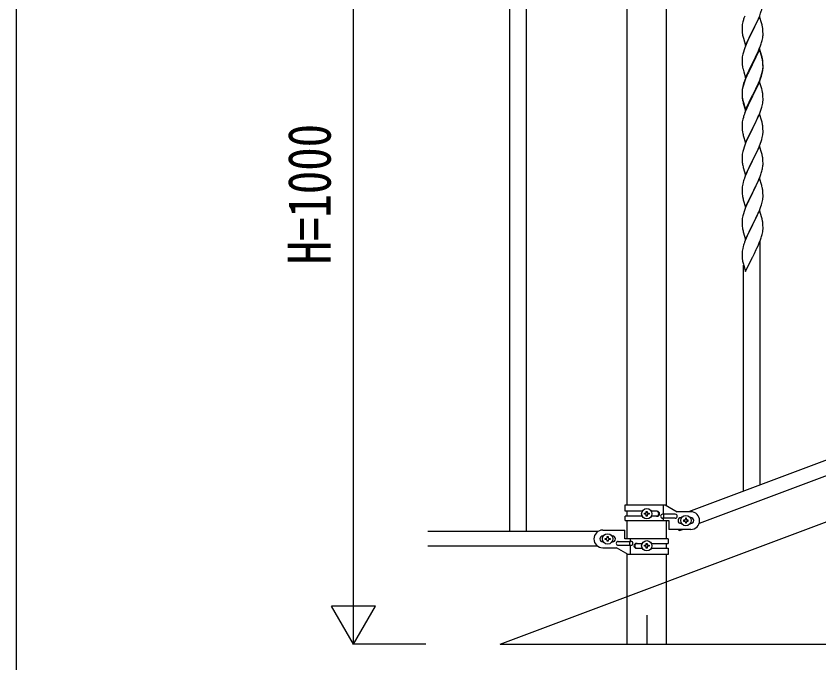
# Model space of a CAD drawing. Units: millimetres, scale not verified. Extents: x -4143 to 4140, y -2900 to 2898.
# Drawn here: x 60 to 881, y 678 to 1339 of the extents above; entities that cross this region are included whole.
import ezdxf
from ezdxf.enums import TextEntityAlignment as Align

# ---------------------------------------------------------------- set-up
doc = ezdxf.new("R2010")
doc.units = ezdxf.units.MM
doc.header["$LTSCALE"] = 10
for name, color, linetype in [('0-2_YKK_12', 2, 'Continuous'), ('0-3_YKK_A1', 4, 'Continuous'), ('0-4_YKK_D', 6, 'Continuous')]:
    doc.layers.add(name, color=color, linetype=linetype)
doc.styles.add('ＭＳ ゴシック', font='')
doc.styles.get('ＭＳ ゴシック').set_extended_font_data('MS Gothic')

msp = doc.modelspace()

# ---------------------------------------------------------------- linework, layer by layer
at = {"layer": '0-2_YKK_12'}
msp.add_line((704.89, 727.16), (704.89, 697.5), dxfattribs=at)
at = {"layer": '0-3_YKK_A1'}
for p, q in [((59.92, 2847.5), (59.92, -2452.5)), ((564.39, 1672.54), (564.39, 812.54)), ((581.39, 1672.54), (581.39, 812.54)), ((684.64, 1602.54), (684.64, 839.79)), ((725.14, 839), (725.14, 1602.54)), ((802.69, 1255.49), (802.83, 1254.5)), ((802.69, 1221.7), (802.83, 1220.71)), ((823.39, 1184.25), (823.6, 1185.58)), ((820.89, 860.01), (820.89, 1110.09)), ((1451.38, 1096.79), (747.53, 832.79)), ((1462.25, 1084.85), (758.39, 820.84)), ((803.89, 853.63), (803.89, 1084.79)), ((554.89, 697.5), (1354.89, 997.5)), ((682.89, 839.79), (723.76, 839.79)), ((682.89, 833.29), (682.89, 839.79)), ((721.86, 830.29), (721.86, 839.79)), ((723.76, 839.79), (735.89, 832.79)), ((700.22, 833.29), (682.89, 833.29)), ((684.64, 833.29), (684.64, 828.29)), ((703.45, 830.31), (702.49, 830.31)), ((706.33, 831.27), (707.29, 831.27)), ((715.48, 833.29), (709.56, 833.29)), ((734.09, 830.29), (721.01, 830.29)), ((722.41, 826.29), (722.41, 830.29)), ((749.89, 832.79), (735.89, 832.79)), ((682.89, 823.79), (682.89, 828.29)), ((700.21, 828.29), (682.89, 828.29)), ((682.89, 823.79), (727.39, 823.79)), ((684.64, 823.79), (684.64, 805.04)), ((715.48, 828.29), (709.56, 828.29)), ((734.09, 826.29), (721.01, 826.29)), ((721.86, 823.79), (721.86, 826.29)), ((725.14, 805.04), (725.14, 823.79)), ((727.39, 823.79), (727.39, 814.79)), ((739.89, 826.79), (740.52, 826.79)), ((743.45, 824.27), (742.49, 824.27)), ((746.33, 823.31), (747.29, 823.31)), ((749.26, 826.79), (749.89, 826.79)), ((659.89, 814.04), (682.39, 814.04)), ((682.39, 805.04), (682.39, 814.04)), ((749.89, 814.79), (727.39, 814.79)), ((738.16, 813.25), (737.58, 814.79)), ((742.25, 814.79), (738.16, 813.25)), ((739.89, 820.79), (740.52, 820.79)), ((749.26, 820.79), (749.89, 820.79)), ((654.91, 812.54), (481.03, 812.54)), ((660.52, 808.04), (659.89, 808.04)), ((666.33, 805.52), (667.29, 805.52)), ((669.89, 808.04), (669.26, 808.04)), ((726.89, 805.04), (682.39, 805.04)), ((687.92, 805.04), (687.92, 802.54)), ((726.89, 805.04), (726.89, 800.54)), ((654.91, 797.54), (481.03, 797.54)), ((660.52, 802.04), (659.89, 802.04)), ((663.45, 804.56), (662.49, 804.56)), ((669.89, 802.04), (669.26, 802.04)), ((675.69, 802.54), (688.77, 802.54)), ((675.69, 798.54), (688.77, 798.54)), ((687.36, 802.54), (687.36, 798.54)), ((687.92, 798.54), (687.92, 789.04)), ((694.29, 800.54), (700.21, 800.54)), ((703.45, 797.56), (702.49, 797.56)), ((706.33, 798.52), (707.29, 798.52)), ((709.56, 800.54), (726.89, 800.54)), ((725.14, 795.54), (725.14, 800.54)), ((659.89, 796.04), (673.89, 796.04)), ((686.01, 789.04), (673.89, 796.04)), ((684.64, 789.83), (684.64, 697.5)), ((726.89, 789.04), (686.01, 789.04)), ((694.29, 795.54), (700.22, 795.54)), ((709.56, 795.54), (726.89, 795.54)), ((725.14, 697.5), (725.14, 789.04)), ((726.89, 795.54), (726.89, 789.04)), ((554.89, 697.5), (954.89, 697.5))]:
    msp.add_line(p, q, dxfattribs=at)
for points in [[(803.11, 1318.81), (803.32, 1317.87), (803.64, 1316.67), (805.84, 1309.27), (813.06, 1324.13), (813.23, 1324.46), (817.79, 1333.73), (819.11, 1336.69), (820.37, 1339.72), (821.33, 1342.25), (822.01, 1344.26), (822.47, 1345.73), (822.99, 1347.66), (823.3, 1349.06), (823.54, 1350.41), (823.7, 1351.7), (823.76, 1352.53), (823.78, 1353.33), (823.78, 1354.48), (823.73, 1356.21), (823.67, 1357.45), (823.56, 1358.86)], [(820.29, 1338.98), (813.06, 1324.13), (812.9, 1323.8), (811.18, 1320.41), (809.01, 1315.97), (807.89, 1313.56), (807.23, 1312.07), (805.76, 1308.54), (805.17, 1307.02), (804.45, 1305), (803.66, 1302.53), (803.14, 1300.6), (802.83, 1299.2), (802.59, 1297.85), (802.43, 1296.55), (802.37, 1295.72), (802.34, 1294.92), (802.36, 1293.06), (802.39, 1292.05), (802.44, 1291.11), (802.52, 1289.95)], [(823.02, 1329.45), (822.8, 1330.39), (822.55, 1331.34), (820.29, 1338.98)], [(803.96, 1336.38), (803.66, 1335.39), (803.14, 1333.47), (802.83, 1332.07), (802.59, 1330.72), (802.43, 1329.42), (802.37, 1328.59), (802.34, 1327.8), (802.36, 1325.93), (802.39, 1324.92), (802.44, 1323.98), (802.52, 1322.82)], [(823.76, 1319.67), (823.78, 1320.47), (823.78, 1321.61), (823.73, 1323.34), (823.67, 1324.58), (823.56, 1326)], [(803.11, 1285.95), (803.32, 1285.01), (803.64, 1283.81), (804, 1282.54), (805.84, 1276.4), (813.06, 1291.26), (813.23, 1291.59), (814.95, 1294.98), (816.9, 1298.96), (817.57, 1300.38), (818.68, 1302.83), (819.96, 1305.84), (821.14, 1308.88), (821.85, 1310.89), (822.32, 1312.38), (822.87, 1314.32), (823.2, 1315.73), (823.47, 1317.1), (823.66, 1318.41)], [(820.29, 1306.12), (813.06, 1291.26), (812.72, 1290.59), (809.45, 1284.03), (808.34, 1281.66), (807.23, 1279.2), (805.76, 1275.67), (804.99, 1273.64)], [(823.02, 1296.58), (822.8, 1297.52), (822.55, 1298.47), (820.29, 1306.12)], [(820.29, 1305.2), (813.06, 1290.35), (812.72, 1289.67), (810.11, 1284.48), (808.79, 1281.71), (808.34, 1280.75), (807.23, 1278.29), (805.96, 1275.26), (805.17, 1273.24), (804.45, 1271.22), (803.66, 1268.74), (803.14, 1266.81), (802.83, 1265.42), (802.59, 1264.06), (802.43, 1262.77), (802.37, 1261.94), (802.34, 1261.14), (802.36, 1259.28), (802.39, 1258.27), (802.44, 1257.33), (802.52, 1256.16)], [(823.02, 1295.66), (822.68, 1297.08), (822.49, 1297.8), (820.29, 1305.2)], [(822.99, 1281.92), (823.3, 1283.32), (823.54, 1284.67), (823.7, 1285.97), (823.76, 1286.8), (823.78, 1287.6), (823.78, 1288.74), (823.73, 1290.47), (823.67, 1291.71), (823.56, 1293.13)], [(823.76, 1285.88), (823.78, 1286.68), (823.78, 1287.82), (823.73, 1289.55), (823.67, 1290.8), (823.56, 1292.21)], [(822.87, 1280.53), (823.2, 1281.94), (823.47, 1283.31), (823.66, 1284.62)], [(803.06, 1252.4), (803.32, 1251.22), (803.57, 1250.26), (804.08, 1248.49), (805.84, 1242.62), (813.06, 1257.47), (813.23, 1257.8), (814.95, 1261.19), (816.45, 1264.25), (817.34, 1266.12), (818.89, 1269.54), (819.33, 1270.54), (820.37, 1273.07), (821.5, 1276.1), (822.17, 1278.1)], [(803.32, 1252.14), (803.64, 1250.94), (805.84, 1243.53), (813.06, 1258.39), (813.23, 1258.72), (816.45, 1265.16), (817.79, 1267.99), (819.11, 1270.95), (820.37, 1273.98), (821.33, 1276.51), (821.85, 1278.02), (822.32, 1279.51)], [(803.96, 1270.64), (803.52, 1269.17), (803.03, 1267.26), (802.74, 1265.88), (802.52, 1264.54)], [(820.29, 1272.33), (813.06, 1257.47), (812.9, 1257.14), (810.11, 1251.61), (808.56, 1248.36), (807.23, 1245.41), (805.56, 1241.38), (804.99, 1239.86)], [(823.02, 1262.79), (822.8, 1263.73), (822.49, 1264.93), (822.42, 1265.18), (820.29, 1272.33)], [(802.39, 1263.27), (802.35, 1262.45), (802.34, 1262.06), (802.36, 1260.2), (802.39, 1259.19), (802.44, 1258.25), (802.52, 1257.08)], [(823.76, 1253.01), (823.78, 1253.81), (823.78, 1254.95), (823.73, 1256.68), (823.67, 1257.93), (823.56, 1259.34)], [(822.87, 1247.66), (823.2, 1249.07), (823.47, 1250.44), (823.66, 1251.75)], [(803.32, 1218.35), (803.57, 1217.39), (805.84, 1209.74), (813.06, 1224.6), (813.23, 1224.93), (814.95, 1228.32), (816.45, 1231.38), (817.34, 1233.25), (818.89, 1236.67), (819.33, 1237.67), (820.37, 1240.2), (821.5, 1243.23), (822.17, 1245.23)], [(820.29, 1239.47), (813.06, 1224.6), (812.54, 1223.58), (809.9, 1218.29), (808.79, 1215.97), (807.67, 1213.54), (805.96, 1209.53), (805.17, 1207.5), (804.45, 1205.48), (803.66, 1203), (803.14, 1201.08), (802.83, 1199.68), (802.59, 1198.33), (802.43, 1197.03), (802.37, 1196.21), (802.34, 1195.41), (802.36, 1193.54), (802.39, 1192.53), (802.44, 1191.59), (802.52, 1190.43)], [(803.96, 1236.85), (803.66, 1235.87), (803.14, 1233.94), (802.83, 1232.55), (802.59, 1231.19), (802.43, 1229.9), (802.37, 1229.07), (802.34, 1228.27), (802.36, 1226.41), (802.39, 1225.4), (802.44, 1224.46), (802.52, 1223.29)], [(823.02, 1229.93), (822.8, 1230.87), (822.55, 1231.82), (820.29, 1239.47)], [(803.06, 1186.66), (803.32, 1185.48), (803.57, 1184.52), (805.84, 1176.88), (813.06, 1191.74), (813.23, 1192.07), (817.34, 1200.38), (818.68, 1203.3), (819.75, 1205.81), (821.14, 1209.35), (821.85, 1211.36), (822.47, 1213.34), (822.99, 1215.27), (823.3, 1216.66), (823.54, 1218.02), (823.7, 1219.31), (823.76, 1220.14), (823.78, 1220.94), (823.78, 1222.09), (823.73, 1223.81), (823.67, 1225.06), (823.56, 1226.47)], [(820.29, 1206.59), (813.06, 1191.74), (812.72, 1191.07), (810.11, 1185.87), (809.01, 1183.57), (808.34, 1182.14), (807.23, 1179.68), (805.56, 1175.64), (804.99, 1174.12)], [(823.02, 1197.05), (822.8, 1197.99), (822.55, 1198.95), (820.29, 1206.59)], [(823.78, 1188.07), (823.78, 1189.22), (823.73, 1190.94), (823.67, 1192.19), (823.56, 1193.6)], [(802.39, 1163.74), (802.35, 1162.93), (802.34, 1162.53), (802.36, 1160.67), (802.39, 1159.66), (802.44, 1158.72), (802.54, 1157.28), (802.69, 1155.97), (802.83, 1154.98), (803.01, 1154.02), (803.11, 1153.55), (803.32, 1152.61), (803.57, 1151.66), (805.84, 1144.01), (813.06, 1158.87), (813.23, 1159.2), (815.16, 1163), (816.67, 1166.1), (817.34, 1167.51), (818.68, 1170.43), (819.54, 1172.44), (820.76, 1175.47), (821.5, 1177.49), (822.01, 1178.99), (822.61, 1180.96), (822.99, 1182.4)], [(820.29, 1173.73), (813.06, 1158.87), (812.9, 1158.54), (810.55, 1153.88), (808.79, 1150.23), (808.34, 1149.27), (807.23, 1146.81), (805.96, 1143.79), (805.17, 1141.76), (804.45, 1139.74), (803.66, 1137.26), (803.14, 1135.34), (802.83, 1133.94), (802.59, 1132.59), (802.43, 1131.29), (802.37, 1130.46), (802.34, 1129.66), (802.36, 1127.8), (802.39, 1126.79), (802.44, 1125.85), (802.54, 1124.41), (802.69, 1123.1)], [(803.96, 1171.12), (803.52, 1169.65), (803.03, 1167.74), (802.74, 1166.35), (802.52, 1165.02)], [(823.02, 1164.19), (822.68, 1165.6), (822.49, 1166.33), (820.29, 1173.73)], [(823.76, 1154.4), (823.78, 1155.2), (823.78, 1156.35), (823.73, 1158.08), (823.67, 1159.32), (823.56, 1160.73)], [(822.87, 1149.05), (823.2, 1150.47), (823.47, 1151.83), (823.66, 1153.15)], [(803.06, 1120.92), (803.32, 1119.74), (803.57, 1118.79), (805.84, 1111.14), (813.06, 1126), (813.23, 1126.33), (814.95, 1129.72), (816.45, 1132.77), (817.34, 1134.64), (818.89, 1138.06), (819.33, 1139.06), (820.37, 1141.59), (821.5, 1144.62), (822.17, 1146.62)], [(820.29, 1140.86), (813.06, 1126), (812.9, 1125.67), (809.9, 1119.69), (808.79, 1117.36), (807.67, 1114.93), (806.59, 1112.44), (805.56, 1109.91), (804.99, 1108.39)], [(823.02, 1131.32), (822.8, 1132.26), (822.55, 1133.21), (820.29, 1140.86)], [(823.76, 1121.54), (823.78, 1122.34), (823.78, 1123.48), (823.73, 1125.21), (823.67, 1126.45), (823.56, 1127.87)], [(803.11, 1087.82), (803.32, 1086.88), (803.64, 1085.68), (804, 1084.41), (805.84, 1078.27), (813.06, 1093.13), (813.23, 1093.46), (814.95, 1096.85), (816.9, 1100.83), (817.57, 1102.25), (818.68, 1104.7), (819.96, 1107.71), (821.14, 1110.75), (821.85, 1112.76), (822.32, 1114.25), (822.87, 1116.19), (823.2, 1117.6), (823.47, 1118.97), (823.66, 1120.28)], [(803.96, 1105.38), (803.52, 1103.91), (803.03, 1102), (802.74, 1100.61), (802.52, 1099.28)], [(802.39, 1098), (802.35, 1097.19), (802.34, 1096.79), (802.36, 1094.93), (802.39, 1093.92), (802.44, 1092.98), (802.52, 1091.82)], [(702.49, 830.31), (702.49, 831.27), (703.45, 831.27)], [(704.41, 832.23), (704.41, 833.19), (705.37, 833.19), (705.37, 832.23)], [(705.37, 829.35), (705.37, 828.39), (704.41, 828.39), (704.41, 829.35)], [(707.29, 831.27), (707.29, 830.31), (706.33, 830.31)], [(742.49, 824.27), (742.49, 823.31), (743.45, 823.31)], [(745.37, 825.23), (745.37, 826.19), (744.41, 826.19), (744.41, 825.23)], [(744.41, 822.35), (744.41, 821.39), (745.37, 821.39), (745.37, 822.35)], [(747.29, 823.31), (747.29, 824.27), (746.33, 824.27)], [(662.49, 804.56), (662.49, 805.52), (663.45, 805.52)], [(664.41, 806.48), (664.41, 807.44), (665.37, 807.44), (665.37, 806.48)], [(667.29, 805.52), (667.29, 804.56), (666.33, 804.56)], [(665.37, 803.6), (665.37, 802.64), (664.41, 802.64), (664.41, 803.6)], [(702.49, 797.56), (702.49, 798.52), (703.45, 798.52)], [(704.41, 799.48), (704.41, 800.44), (705.37, 800.44), (705.37, 799.48)], [(705.37, 796.6), (705.37, 795.64), (704.41, 795.64), (704.41, 796.6)], [(707.29, 798.52), (707.29, 797.56), (706.33, 797.56)]]:
    msp.add_lwpolyline(points, dxfattribs=at)
for centre in [(704.89, 830.79), (744.89, 823.79), (664.89, 805.04), (704.89, 798.04)]:
    msp.add_circle(centre, 5.3, dxfattribs=at)
for centre, radius, start, end in [((879.59, 1312.13), 79.42, 159.93435, 162.22611), ((842.35, 1326.27), 39.98, 184.9569, 187.24866), ((781.55, 1320.74), 42.37, 9.56725, 11.859), ((778.83, 1321.14), 45, 6.19632, 8.48807), ((863.27, 1330.52), 61.29, 188.71993, 191.01168), ((792.34, 1321.67), 31.49, 354.07159, 356.36334), ((842.35, 1293.4), 39.98, 184.9569, 187.24866), ((781.55, 1287.87), 42.37, 9.56725, 11.859), ((781.55, 1286.96), 42.37, 9.56725, 11.859), ((778.7, 1287.35), 45.12, 6.17603, 8.46779), ((778.83, 1288.27), 45, 6.19632, 8.48807), ((863.14, 1297.65), 61.16, 188.73999, 191.03175), ((762.29, 1297.34), 62.63, 343.45857, 345.75033), ((792.34, 1287.88), 31.49, 354.07159, 356.36334), ((879.59, 1246.39), 79.42, 159.93435, 162.22611), ((761.77, 1296.81), 63.23, 342.78424, 345.07599), ((834.33, 1260.66), 32.04, 173.03232, 175.32407), ((842.47, 1260.54), 40.1, 184.93791, 187.22967), ((781.55, 1254.09), 42.37, 9.56725, 11.859), ((778.7, 1254.48), 45.12, 6.17603, 8.46779), ((842.35, 1259.62), 39.98, 184.9569, 187.24866), ((857.24, 1262.74), 55.16, 188.50857, 190.80032), ((862.2, 1265.57), 60.39, 190.55951, 192.85127), ((792.34, 1255.01), 31.49, 354.07159, 356.36334), ((879.59, 1212.61), 79.42, 159.93435, 162.22611), ((761.77, 1263.94), 63.23, 342.78424, 345.07599), ((781.43, 1221.22), 42.49, 9.53591, 11.82766), ((778.83, 1221.62), 45, 6.19632, 8.48807), ((842.35, 1226.75), 39.98, 184.9569, 187.24866), ((862.2, 1231.78), 60.39, 190.55951, 192.85127), ((781.55, 1188.35), 42.37, 9.56725, 11.859), ((778.83, 1188.75), 45, 6.19632, 8.48807), ((842.47, 1193.88), 40.1, 184.93791, 187.22967), ((857.24, 1197), 55.16, 188.50857, 190.80032), ((776.82, 1193.33), 47.45, 346.68556, 348.97731), ((791.67, 1189.6), 32.18, 352.83347, 355.12522), ((793.51, 1188.59), 30.27, 356.72427, 359.01602), ((879.59, 1146.87), 79.42, 159.93435, 162.22611), ((834.33, 1161.13), 32.04, 173.03232, 175.32407), ((781.55, 1155.48), 42.37, 9.56725, 11.859), ((778.7, 1155.88), 45.12, 6.17603, 8.46779), ((792.34, 1156.4), 31.49, 354.07159, 356.36334), ((761.77, 1165.34), 63.23, 342.78424, 345.07599), ((781.54, 1122.61), 42.38, 9.5641, 11.85586), ((778.75, 1123.01), 45.07, 6.18413, 8.47589), ((857.29, 1131.26), 55.21, 188.49987, 190.79162), ((792.33, 1123.53), 31.5, 354.07349, 356.36524), ((879.63, 1081.14), 79.46, 159.94312, 162.23488), ((834.38, 1095.39), 32.09, 173.04137, 175.33313), ((842.36, 1095.27), 39.99, 184.955, 187.24675), ((863.15, 1099.52), 61.18, 188.73798, 191.02974), ((703.45, 832.23), 0.96, 270, 0), ((703.45, 829.35), 0.96, 0, 90), ((706.33, 832.23), 0.96, 180, 270), ((706.33, 829.35), 0.96, 90, 180), ((714.73, 830.79), 2.5, 270, 90), ((715.48, 830.79), 2.5, 270, 90), ((721.01, 828.29), 2, 90, 270), ((734.09, 828.29), 2, 270, 90), ((749.89, 823.79), 9, 270, 90), ((739.89, 823.79), 3, 90, 270), ((743.45, 825.23), 0.96, 270, 0), ((743.45, 822.35), 0.96, 0, 90), ((746.33, 825.23), 0.96, 180, 270), ((746.33, 822.35), 0.96, 90, 180), ((749.89, 823.79), 3, 270, 90), ((659.89, 805.04), 9, 90, 270), ((659.89, 805.04), 3, 90, 270), ((663.45, 806.48), 0.96, 270, 0), ((666.33, 806.48), 0.96, 180, 270), ((669.89, 805.04), 3, 270, 90), ((663.45, 803.6), 0.96, 0, 90), ((666.33, 803.6), 0.96, 90, 180), ((675.69, 800.54), 2, 90, 270), ((688.77, 800.54), 2, 270, 90), ((694.29, 798.04), 2.5, 90, 270), ((695.04, 798.04), 2.5, 90, 270), ((703.45, 799.48), 0.96, 270, 0), ((703.45, 796.6), 0.96, 0, 90), ((706.33, 799.48), 0.96, 180, 270), ((706.33, 796.6), 0.96, 90, 180)]:
    msp.add_arc(centre, radius, start, end, dxfattribs=at)
at = {"layer": '0-4_YKK_D'}
for p, q in [((404.89, 742.54), (404.89, 1652.54)), ((404.89, 697.54), (404.89, 775.48)), ((404.89, 697.54), (382.39, 736.51)), ((427.39, 736.51), (382.39, 736.51)), ((404.89, 697.54), (427.39, 736.51)), ((478.89, 697.54), (403.89, 697.54))]:
    msp.add_line(p, q, dxfattribs=at)

# ---------------------------------------------------------------- texts
at = {"layer": '0-4_YKK_D', "style": 'ＭＳ ゴシック', "width": 0.8}
msp.add_text('H=1000', height=43.99, rotation=90, dxfattribs=at).set_placement((394.89, 1085.54), align=Align.BOTTOM_LEFT)

doc.saveas('drawing.dxf')
